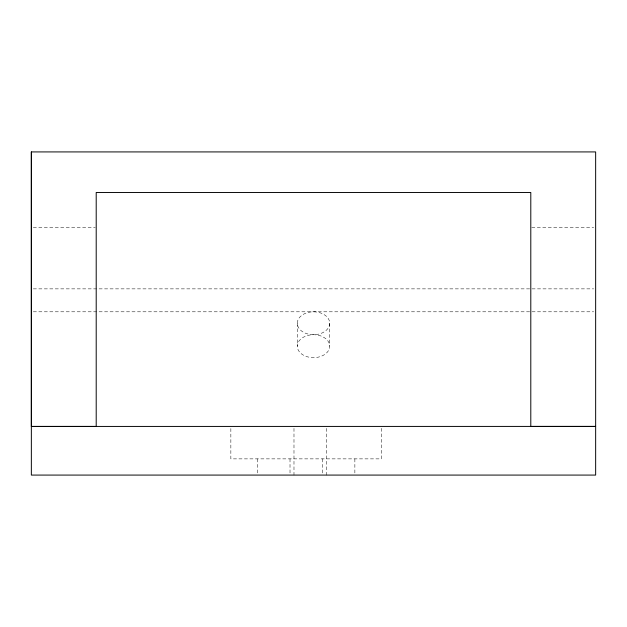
<?xml version="1.0" encoding="UTF-8"?>
<svg xmlns="http://www.w3.org/2000/svg" width="627" height="627" viewBox="0 0 627 627"><rect width="100%" height="100%" fill="white"/><g stroke="black" fill="none" stroke-linecap="round" stroke-linejoin="round"><path stroke-width="0.47" stroke-dasharray="3.13 2.35" d="M33.286 227.382L95.233 227.382M531.767 227.382L593.714 227.382M33.309 288.867L593.691 288.867M33.309 311.799L593.691 311.799M354.866 458.87L354.866 475.078M322.435 458.87L322.443 475.078M290.011 458.87L290.019 475.078M257.587 458.87L257.587 475.078M381.365 428.327L381.365 458.87L230.854 458.87L230.854 426.415M329.716 323.258A16.216 11.466 0 0 1 305.396 333.188A16.216 11.466 0 0 1 305.396 313.335A16.216 11.466 0 0 1 329.716 323.258L329.716 346.19A16.216 11.466 0 0 1 305.396 356.12A16.216 11.466 0 0 1 305.396 336.26A16.216 11.466 0 0 1 329.716 346.19M326.408 428.374L326.408 475.07M297.284 323.258L297.284 346.19M293.985 428.374L293.985 475.07"/><path stroke-width="0.94" d="M31.35 426.423L96.205 426.415L96.205 192.481L530.795 192.481L530.795 426.415L595.65 426.415L31.35 426.438L31.35 151.922L595.65 151.922L595.65 475.078L31.35 475.078L31.35 151.922"/></g></svg>
